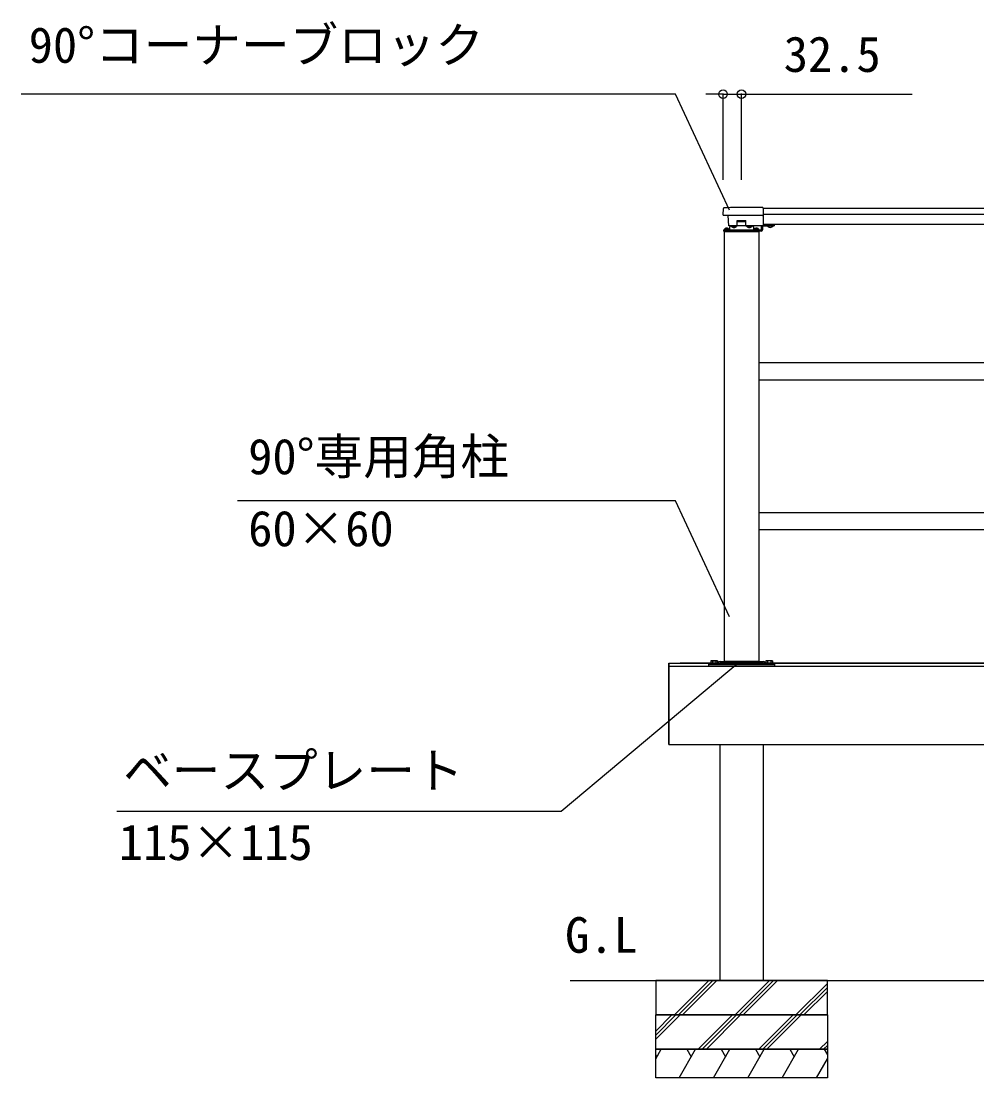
# Model space of a CAD drawing. Units: millimetres, scale not verified. Extents: x -4375 to 4375, y -6498 to 6472.
# Drawn here: x -2358 to -687, y 82 to 1929 of the extents above; entities that cross this region are included whole.
import ezdxf
from ezdxf.enums import TextEntityAlignment as Align

# ---------------------------------------------------------------- set-up
doc = ezdxf.new("R2010")
doc.units = ezdxf.units.MM
doc.header["$LTSCALE"] = 30
for name, color, linetype in [('0-1_USER1', 3, 'Continuous'), ('0-2_YKK_A1', 4, 'Continuous'), ('0-3_YKK_D', 6, 'Continuous')]:
    doc.layers.add(name, color=color, linetype=linetype)
doc.styles.add('ＭＳ ゴシック', font='')
doc.styles.get('ＭＳ ゴシック').set_extended_font_data('MS Gothic')

msp = doc.modelspace()

# ---------------------------------------------------------------- linework, layer by layer
at = {"layer": '0-2_YKK_A1'}
for p, q in [((-1130.5, 1590.52), (-1129.82, 1601.67)), ((-1061.5, 1589.46), (-1129.5, 1589.46)), ((-1120.3, 1571.26), (-1121.25, 1589.46)), ((-1061.5, 1603.56), (-1098, 1603.56)), ((-1060.5, 1602.56), (-1060.5, 1572.19)), ((102, 1601.76), (-1060.5, 1601.76)), ((102, 1591.26), (-1060.5, 1591.26)), ((-1061.5, 1571.26), (-1120.3, 1571.26)), ((-1117, 1571.26), (-1119, 1569.26)), ((-1117, 1571.26), (-1105.5, 1571.26)), ((-1116.25, 1570.75), (-1116.25, 1571.26)), ((-1116.25, 1571.26), (-1106.75, 1571.26)), ((-1105.5, 1578.76), (-1090.5, 1578.76)), ((-1090.5, 1571.26), (-1090.5, 1580.76)), ((-1090.5, 1571.26), (-1079, 1571.26)), ((-1089.25, 1570.75), (-1089.25, 1571.26)), ((-1089.25, 1571.26), (-1079.75, 1571.26)), ((-1079, 1571.26), (-1077, 1569.26)), ((-1063, 1565.26), (-1063, 1571.26)), ((-1063, 1571.26), (-1061, 1571.26)), ((-1060.5, 1571.26), (-1061.5, 1571.26)), ((-1061, 1565.26), (-1061, 1571.26)), ((-1061, 1565.26), (-1061, 1571.26)), ((-1060.5, 1573.76), (-1041, 1573.76)), ((102, 1573.76), (-1060.5, 1573.76)), ((-1060.5, 1571.26), (-1041, 1571.26)), ((-1053.77, 1572.9), (-1053.77, 1573.76)), ((-1053, 1572.46), (-1053.77, 1572.9)), ((-1043, 1572.46), (-1053, 1572.46)), ((-1052.75, 1571.16), (-1052.75, 1571.26)), ((-1050.89, 1572.9), (-1050.89, 1573.76)), ((-1045.11, 1572.9), (-1045.11, 1573.76)), ((-1043.25, 1571.16), (-1043.25, 1571.26)), ((-1043, 1572.46), (-1042.23, 1572.9)), ((-1042.23, 1572.9), (-1042.23, 1573.76)), ((-1041, 1573.76), (-1041, 1571.26)), ((-1129, 1564.26), (-1064, 1564.26)), ((-1119.25, 1564.26), (-1128.75, 1564.26)), ((-1119.25, 1564.26), (-1128.75, 1564.26)), ((-1128, 809.6), (-1128, 1561.76)), ((-1120.3, 1564.26), (-1120.3, 1564.26)), ((-1119.25, 1564.76), (-1119.25, 1564.26)), ((-1119.25, 1564.76), (-1119.25, 1564.26)), ((-1119, 1569.26), (-1119, 1564.26)), ((-1077, 1569.26), (-1077, 1564.26)), ((-1067.25, 1564.26), (-1076.75, 1564.26)), ((-1067.25, 1564.26), (-1076.75, 1564.26)), ((-1068, 1561.76), (-1068, 809.6)), ((-1067.25, 1564.76), (-1067.25, 1564.26)), ((-1067.25, 1564.76), (-1067.25, 1564.26)), ((-1067, 1564.26), (-1067, 1562.26)), ((-1067, 1564.26), (-1067, 1562.26)), ((-1063, 1569.26), (-1061, 1569.26)), ((72, 1331.76), (-1068, 1331.76)), ((72, 1301.76), (-1068, 1301.76)), ((72, 1069.76), (-1068, 1069.76)), ((72, 1039.76), (-1068, 1039.76)), ((-1225, 806.6), (1424, 806.6)), ((-1225, 801.6), (1424, 801.6)), ((209.5, 806.6), (-1205.5, 806.6)), ((209.5, 806.6), (-1205.5, 806.6)), ((-1155.5, 804.8), (-1040.5, 804.8)), ((-1155.5, 801.6), (-1155.5, 804.8)), ((-1152.5, 805.8), (-1139.5, 805.8)), ((-1152.5, 804.8), (-1152.5, 805.8)), ((-1140.91, 804.8), (-1152.5, 804.8)), ((-1151, 811), (-1151.77, 810.55)), ((-1151.77, 810.55), (-1151.77, 807)), ((-1151.77, 807), (-1140.23, 807)), ((-1151, 811), (-1141, 811)), ((-1148.89, 810.55), (-1148.89, 807)), ((-1143.11, 810.55), (-1143.11, 807)), ((-1141, 811), (-1140.23, 810.55)), ((-1140.23, 810.55), (-1140.23, 807)), ((-1138.93, 807.75), (-1140.05, 805.8)), ((-1139.5, 804.8), (-1139.5, 805.8)), ((-1135.72, 809.6), (-1060.28, 809.6)), ((-1068, 809.6), (-1128, 809.6)), ((-1057.07, 807.75), (-1055.95, 805.8)), ((-1043.5, 805.8), (-1056.5, 805.8)), ((-1056.5, 804.8), (-1056.5, 805.8)), ((-1055, 811), (-1055.77, 810.55)), ((-1055.77, 810.55), (-1055.77, 807)), ((-1044.23, 807), (-1055.77, 807)), ((-1055.09, 804.8), (-1043.5, 804.8)), ((-1045, 811), (-1055, 811)), ((-1052.89, 810.55), (-1052.89, 807)), ((-1047.11, 810.55), (-1047.11, 807)), ((-1045, 811), (-1044.23, 810.55)), ((-1044.23, 810.55), (-1044.23, 807)), ((-1043.5, 804.8), (-1043.5, 805.8)), ((-1225, 664.6), (1424, 664.6)), ((-1398, 251.6), (1602, 251.6)), ((-948, 251.6), (-1248, 251.6)), ((-1248, 250.94), (-1247.34, 251.6)), ((-1215.41, 191.6), (-1155.41, 251.6)), ((-1208.34, 191.6), (-1148.34, 251.6)), ((-1201.27, 191.6), (-1141.27, 251.6)), ((-1109.35, 191.6), (-1049.35, 251.6)), ((-1102.28, 191.6), (-1042.28, 251.6)), ((-1095.21, 191.6), (-1035.21, 251.6)), ((-1003.28, 191.6), (-948, 246.88)), ((-996.21, 191.6), (-948, 239.81)), ((-989.14, 191.6), (-948, 232.74)), ((-948, 191.6), (-1248, 191.6)), ((-1248, 163.49), (-1219.89, 191.6)), ((-1248, 156.42), (-1212.82, 191.6)), ((-1248, 149.35), (-1205.75, 191.6)), ((-1173.83, 131.6), (-1113.83, 191.6)), ((-1166.76, 131.6), (-1106.76, 191.6)), ((-1159.69, 131.6), (-1099.69, 191.6)), ((-1067.76, 131.6), (-1007.76, 191.6)), ((-1060.69, 131.6), (-1000.69, 191.6)), ((-1053.62, 131.6), (-993.62, 191.6)), ((-1248, 115.06), (-1238.45, 131.6)), ((-1207.28, 81.6), (-1178.41, 131.6)), ((-1193.63, 131.6), (-1186.02, 118.42)), ((-1147.23, 81.6), (-1118.36, 131.6)), ((-1133.59, 131.6), (-1125.97, 118.42)), ((-1087.19, 81.6), (-1058.32, 131.6)), ((-1073.54, 131.6), (-1065.93, 118.42)), ((-1027.14, 81.6), (-998.28, 131.6)), ((-1013.5, 131.6), (-1005.89, 118.42)), ((-961.7, 131.6), (-948, 145.3)), ((-954.63, 131.6), (-948, 138.23)), ((-953.45, 131.6), (-948, 122.16)), ((-1248, 121.77), (-1246.06, 118.42)), ((-967.1, 81.6), (-948, 114.68))]:
    msp.add_line(p, q, dxfattribs=at)
for points in [[(-1116.25, 1570.75), (-1106.75, 1570.75), (-1106.75, 1571.26)], [(-1105.5, 1571.26), (-1105.5, 1580.76), (-1090.5, 1580.76)], [(-1089.25, 1570.75), (-1079.75, 1570.75), (-1079.75, 1571.26)], [(-1129, 1562.26), (-1129, 1564.26), (-1129, 1562.26)], [(-1064, 1562.26), (-1129, 1562.26), (-1129, 1564.26)], [(-1119.25, 1564.76), (-1128.75, 1564.76), (-1128.75, 1564.26)], [(-1119.25, 1564.76), (-1128.75, 1564.76), (-1128.75, 1564.26)], [(-1067.25, 1564.76), (-1076.75, 1564.76), (-1076.75, 1564.26)], [(-1067.25, 1564.76), (-1076.75, 1564.76), (-1076.75, 1564.26)], [(-1225, 806.6), (-1225, 664.6), (-1225, 806.6)], [(-1040.5, 804.8), (-1040.5, 801.6), (-1155.5, 801.6)], [(-1151.6, 805.8), (-1151.6, 807), (-1140.4, 807), (-1140.4, 805.8)], [(-1044.4, 805.8), (-1044.4, 807), (-1055.6, 807), (-1055.6, 805.8)], [(-1060.5, 664.6), (-1060.5, 251.6), (-1135.5, 251.6), (-1135.5, 664.6)], [(-1248, 251.6), (-1248, 191.6), (-948, 191.6), (-948, 251.6)], [(-1248, 191.6), (-948, 191.6), (-1248, 191.6)], [(-1248, 191.6), (-948, 191.6), (-1248, 191.6)], [(-1248, 191.6), (-948, 191.6), (-1248, 191.6)], [(-1248, 191.6), (-948, 191.6), (-1248, 191.6)], [(-1248, 191.6), (-948, 191.6), (-1248, 191.6)], [(-1248, 191.6), (-948, 191.6), (-1248, 191.6)], [(-1248, 191.6), (-948, 191.6), (-1248, 191.6)], [(-1248, 191.6), (-948, 191.6), (-1248, 191.6)], [(-948, 191.6), (-1248, 191.6), (-948, 191.6)], [(-948, 191.6), (-948, 131.6), (-1248, 131.6), (-1248, 191.6)]]:
    msp.add_lwpolyline(points, dxfattribs=at)
for points in [[(-1067, 1562.26), (-1129, 1562.26), (-1129, 1561.76), (-1067, 1561.76)], [(-1248, 131.6), (-948, 131.6), (-948, 81.6), (-1248, 81.6)]]:
    msp.add_lwpolyline(points, close=True, dxfattribs=at)
for centre, radius, start, end in [((-1129.5, 1590.46), 1, 176.5, 270), ((-1128.82, 1601.61), 1, 93.52807, 176.5), ((-1098, 1101.76), 501.8, 89.99666, 93.52807), ((-1061.5, 1602.56), 1, 0, 90), ((-1061.5, 1590.46), 1, 270, 0), ((-1111.5, 1574.03), 5.77, 214.65097, 325.34903), ((-1084.5, 1574.03), 5.77, 214.65097, 325.34903), ((-1052.33, 1575.01), 2.56, 235.61708, 304.38292), ((-1048, 1574.66), 5.9, 216.38156, 236.15101), ((-1048, 1582.01), 9.55, 252.41276, 287.58724), ((-1043.67, 1575.01), 2.56, 235.61708, 304.38292), ((-1048, 1574.66), 5.9, 303.84899, 323.61844), ((-1124, 1561.48), 5.77, 34.65097, 145.34903), ((-1124, 1561.48), 5.77, 34.65097, 145.34903), ((-1072, 1561.48), 5.77, 34.65097, 145.34903), ((-1072, 1561.48), 5.77, 34.65097, 145.34903), ((-1064, 1565.26), 1, 270, 0), ((-1064, 1565.26), 3, 270, 0), ((-1064, 1565.26), 1, 270, 0), ((-1064, 1565.26), 3, 270, 0), ((-1048, 1574.66), 5.9, 236.15101, 303.84899), ((-1150.33, 808.44), 2.56, 55.61708, 124.38292), ((-1146, 801.45), 9.55, 72.41276, 107.58724), ((-1141.67, 808.44), 2.56, 55.61708, 124.38292), ((-1135.72, 805.9), 3.7, 90, 149.99999), ((-1060.28, 805.9), 3.7, 30.00001, 90), ((-1054.33, 808.44), 2.56, 55.61708, 124.38292), ((-1050, 801.45), 9.55, 72.41276, 107.58724), ((-1045.67, 808.44), 2.56, 55.61708, 124.38292)]:
    msp.add_arc(centre, radius, start, end, dxfattribs=at)
msp.add_ellipse((-1061.5, 1572.02), major_axis=(-0.01, -19.11), ratio=0.052332, start_param=1.5307646, end_param=1.5795349, dxfattribs=at)
at = {"layer": '0-3_YKK_D'}
for p, q in [((-1130.5, 1801.76), (-1160.5, 1801.76)), ((-1130.5, 1651.76), (-1130.5, 1802.76)), ((-1130.5, 1801.76), (-1098, 1801.76)), ((-1098, 1651.76), (-1098, 1802.76)), ((-1098, 1801.76), (-799.99, 1801.76))]:
    msp.add_line(p, q, dxfattribs=at)
for points in [[(-1119.01, 1598.76), (-1213.67, 1801.76), (-2358.06, 1801.76)], [(-1119.01, 887.55), (-1213.67, 1090.55), (-1979.9, 1090.55)], [(-1100.79, 809.6), (-1413.37, 547.31), (-2190.93, 547.22)]]:
    msp.add_lwpolyline(points, dxfattribs=at)
for centre in [(-1130.5, 1801.76), (-1098, 1801.76)]:
    msp.add_circle(centre, 7.5, dxfattribs=at)

# ---------------------------------------------------------------- texts
at = {"layer": '0-1_USER1', "style": 'ＭＳ ゴシック'}
msp.add_text('G.L', height=62.32, dxfattribs=at).set_placement((-1406.73, 281.6), align=Align.BOTTOM_LEFT)
at = {"layer": '0-3_YKK_D', "style": 'ＭＳ ゴシック'}
for s, p in [('90°コーナーブロック', (-2344.83, 1837.78)), ('32.5', (-1024.28, 1821.76)), ('90°専用角柱', (-1960.94, 1118.29)), ('60×60', (-1960.94, 992.43)), ('ベースプレート', (-2179.46, 569.17)), ('115×115', (-2187.19, 443.7))]:
    msp.add_text(s, height=62.32, dxfattribs=at).set_placement(p, align=Align.BOTTOM_LEFT)

doc.saveas('drawing.dxf')
